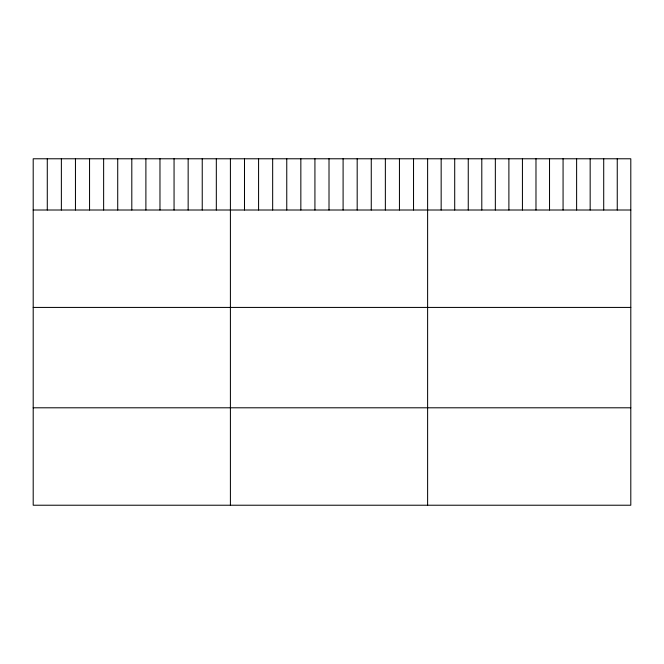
<?xml version="1.0" encoding="UTF-8"?>
<svg xmlns="http://www.w3.org/2000/svg" width="664" height="664" viewBox="0 0 664 664"><rect width="100%" height="100%" fill="white"/><g stroke="black" fill="none" stroke-linecap="round" stroke-linejoin="round"><path stroke-width="1" d="M630.8 210.007L630.8 505.221L33.2 505.221L33.2 158.779L630.8 158.779L630.8 210.007L33.2 210.007M33.2 307.424L630.8 307.424M33.2 407.796L630.8 407.796M617.254 158.779L617.254 210.007M603.709 158.779L603.709 210.007M590.163 158.779L590.163 210.007M576.618 158.779L576.618 210.007M563.072 158.779L563.072 210.007M549.526 158.779L549.526 210.007M535.981 158.779L535.981 210.007M522.435 158.779L522.435 210.007M508.89 158.779L508.89 210.007M495.344 158.779L495.344 210.007M481.798 158.779L481.798 210.007M468.253 158.779L468.253 210.007M454.707 158.779L454.707 210.007M441.162 158.779L441.162 210.007M427.616 158.779L427.616 505.221M413.531 158.779L413.531 210.007M399.446 158.779L399.446 210.007M385.361 158.779L385.361 210.007M371.267 158.779L371.267 210.007M357.182 158.779L357.182 210.007M343.097 158.779L343.097 210.007M329.012 158.779L329.012 210.007M314.927 158.779L314.927 210.007M300.842 158.779L300.842 210.007M286.757 158.779L286.757 210.007M272.663 158.779L272.663 210.007M258.578 158.779L258.578 210.007M244.493 158.779L244.493 210.007M230.408 158.779L230.408 505.221M216.323 158.779L216.323 210.007M202.238 158.779L202.238 210.007M188.153 158.779L188.153 210.007M174.059 158.779L174.059 210.007M159.974 158.779L159.974 210.007M145.889 158.779L145.889 210.007M131.804 158.779L131.804 210.007M117.719 158.779L117.719 210.007M103.634 158.779L103.634 210.007M89.549 158.779L89.549 210.007M75.455 158.779L75.455 210.007M61.37 158.779L61.37 210.007M47.285 158.779L47.285 210.007"/></g></svg>
